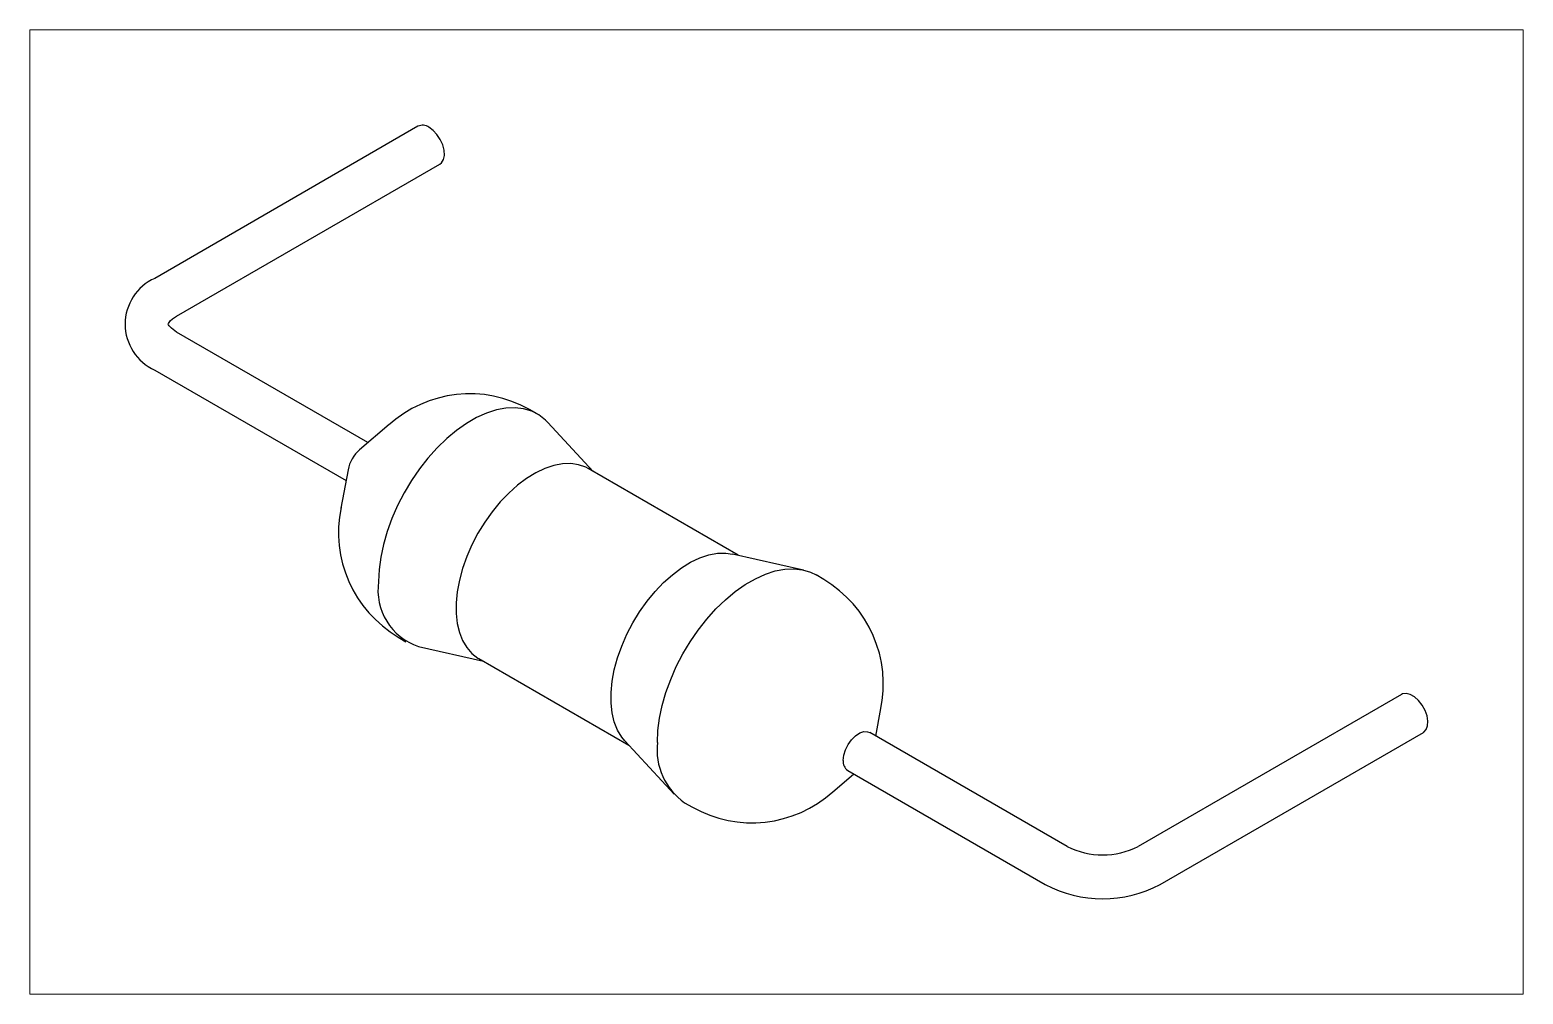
# Paper-space layout 'Layout1' of a CAD drawing. Header units: millimetres. Extents: x 0 to 6.82, y 0 to 4.4.
# The model-space entities are those that its viewports show. They can reach past a viewport. Long polylines and large blocks are cut down to what shows.
import ezdxf

# ---------------------------------------------------------------- set-up
doc = ezdxf.new("R2010")
doc.units = ezdxf.units.MM

msp = doc.modelspace()

# ---------------------------------------------------------------- linework, layer by layer
at = {"color": 18, "linetype": 'Continuous', "lineweight": 25, "true_color": 0x000000}
for points in [[(1.7719, 3.959), (0.5698, 3.2651)], [(1.8719, 3.7858), (1.8797, 3.792), (1.8885, 3.8066), (1.8924, 3.8261), (1.8911, 3.8491), (1.8847, 3.8737), (1.8736, 3.8983), (1.8586, 3.921), (1.841, 3.94), (1.8219, 3.9541)], [(0.6698, 3.0919), (1.8719, 3.7858)], [(0.6698, 3.0202), (0.646, 3.0372), (0.6357, 3.0485), (0.6329, 3.0532), (0.6321, 3.0553), (0.632, 3.0562), (0.6329, 3.0597), (0.6354, 3.064), (0.6409, 3.0706), (0.6515, 3.0798), (0.6698, 3.0919)], [(1.5435, 2.5158), (0.6698, 3.0202)], [(0.5698, 2.8469), (1.4435, 2.3426)], [(2.3646, 2.6082), (2.3541, 2.6188), (2.3244, 2.6421), (2.291, 2.6593), (2.2544, 2.6703), (2.2151, 2.6749), (2.1734, 2.6731), (2.1299, 2.6649), (2.085, 2.6504), (2.0393, 2.6298), (1.9934, 2.6033), (1.9477, 2.5712), (1.9029, 2.5339), (1.8593, 2.4918), (1.8176, 2.4455), (1.7783, 2.3954), (1.7417, 2.3422), (1.7083, 2.2865), (1.6786, 2.2289), (1.6528, 2.1701), (1.6313, 2.1108), (1.6143, 2.0517), (1.602, 1.9935), (1.5946, 1.9368), (1.5921, 1.8824)], [(2.3163, 2.647), (2.281, 2.6674)], [(1.6405, 2.5984), (1.505, 2.4831)], [(1.6373, 2.5957), (1.6405, 2.5984)], [(2.5715, 2.3842), (2.3646, 2.6082)], [(1.4526, 2.3922), (1.4204, 2.2173)], [(2.5492, 2.3971), (2.5378, 2.4031), (2.5053, 2.4148), (2.4699, 2.4201), (2.4321, 2.4191), (2.3924, 2.4117), (2.3514, 2.398), (2.3097, 2.3782), (2.2678, 2.3526), (2.2264, 2.3215), (2.186, 2.2855), (2.1471, 2.2449), (2.1105, 2.2003), (2.0764, 2.1525), (2.0455, 2.102), (2.0182, 2.0496), (1.9948, 1.9959), (1.9756, 1.9419), (1.9611, 1.8881), (1.9512, 1.8354), (1.9463, 1.7845), (1.9463, 1.7361), (1.9512, 1.691), (1.9611, 1.6496), (1.9756, 1.6127), (1.9948, 1.5807), (2.0182, 1.5541), (2.0455, 1.5332), (2.0492, 1.531)], [(3.234, 2.0017), (2.5492, 2.3971)], [(2.7161, 1.1552), (2.7019, 1.1725), (2.6828, 1.2045), (2.6682, 1.2414), (2.6583, 1.2828), (2.6534, 1.3279), (2.6534, 1.3763), (2.6583, 1.4272), (2.6682, 1.4799), (2.6828, 1.5337), (2.7019, 1.5877), (2.7253, 1.6414), (2.7526, 1.6938), (2.7835, 1.7443), (2.8176, 1.7921), (2.8543, 1.8367), (2.8931, 1.8773), (2.9335, 1.9133), (2.9749, 1.9444), (3.0168, 1.97), (3.0585, 1.9898), (3.0995, 2.0035), (3.1392, 2.0109), (3.177, 2.0119), (3.2081, 2.0076)], [(3.5314, 1.9346), (3.2081, 2.0076)], [(2.8649, 1.1477), (2.8674, 1.2021), (2.8748, 1.2587), (2.8871, 1.3169), (2.9041, 1.376), (2.9256, 1.4353), (2.9514, 1.4941), (2.9811, 1.5517), (3.0145, 1.6074), (3.0511, 1.6606), (3.0904, 1.7107), (3.1321, 1.7571), (3.1756, 1.7991), (3.2205, 1.8364), (3.2662, 1.8685), (3.3121, 1.895), (3.3578, 1.9157), (3.4026, 1.9302), (3.4462, 1.9384), (3.4879, 1.9402), (3.5272, 1.9355), (3.5638, 1.9245), (3.5891, 1.9122)], [(3.6245, 1.8918), (3.5891, 1.9122)], [(1.681, 1.6281), (1.7164, 1.6077)], [(1.7741, 1.5853), (2.0715, 1.5182)], [(2.0492, 1.531), (2.734, 1.1357)], [(6.262, 1.3669), (5.06, 0.673)], [(6.362, 1.1937), (6.3637, 1.1948), (6.3748, 1.2065), (6.3813, 1.2237), (6.3826, 1.2452), (6.3787, 1.2692), (6.3698, 1.2941), (6.3567, 1.3179), (6.3402, 1.339), (6.3217, 1.3557), (6.3024, 1.3668), (6.2839, 1.3715), (6.2674, 1.3694), (6.262, 1.3669)], [(3.862, 1.1773), (3.8851, 1.3027)], [(3.7134, 1.066), (3.716, 1.0896), (3.7237, 1.1144), (3.7359, 1.1387), (3.7516, 1.1606), (3.7697, 1.1785), (3.7889, 1.1911), (3.8078, 1.1974), (3.8249, 1.1971), (3.8341, 1.1934)], [(4.7357, 0.673), (3.8341, 1.1934)], [(5.1599, 0.4998), (6.362, 1.1937)], [(2.7161, 1.1552), (2.9409, 0.9118)], [(3.665, 0.9215), (3.762, 1.0041)], [(3.7341, 1.0202), (4.6357, 0.4998)], [(2.9892, 0.873), (3.0245, 0.8525)]]:
    msp.add_lwpolyline(points, dxfattribs=at)
for points in [[(1.8219, 3.9541), (1.8073, 3.9646), (1.7882, 3.9665), (1.7719, 3.959)], [(2.2805, 2.6668), (2.073, 2.7843), (1.8135, 2.7552), (1.6371, 2.5948)], [(1.505, 2.4831), (1.4779, 2.4595), (1.4594, 2.4275), (1.4526, 2.3922)], [(1.421, 2.2194), (1.3722, 1.987), (1.4769, 1.7495), (1.6814, 1.6288)], [(1.5921, 1.8824), (1.5728, 1.7524), (1.6495, 1.6272), (1.7741, 1.5853)], [(3.8834, 1.2954), (3.9349, 1.5291), (3.8303, 1.7695), (3.6242, 1.8911)], [(2.8649, 1.1477), (2.8532, 1.0403), (2.9008, 0.9351), (2.9892, 0.873)], [(3.7134, 1.066), (3.7116, 1.0481), (3.7195, 1.0306), (3.7341, 1.0202)], [(3.0249, 0.8532), (3.2315, 0.7361), (3.4899, 0.7644), (3.6663, 0.9234)], [(4.7357, 0.673), (4.8379, 0.6224), (4.9578, 0.6224), (5.06, 0.673)], [(4.6357, 0.4998), (4.7997, 0.4133), (4.9959, 0.4133), (5.1599, 0.4998)]]:
    msp.add_open_spline(points, degree=3, dxfattribs=at)
msp.add_open_spline([(0.5698, 3.2651), (0.4877, 3.228), (0.4349, 3.1462), (0.4349, 3.056), (0.4349, 2.9659), (0.4877, 2.8841), (0.5698, 2.8469)], degree=3, knots=[0, 0, 0, 0, 1, 1, 1, 2, 2, 2, 2], dxfattribs=at)

psp = doc.layouts.get("Layout1")

# ---------------------------------------------------------------- viewports
at = {"layer": '0'}
psp.add_viewport(center=(3.4087, 2.1992), size=(6.8175, 4.398442), view_center_point=(3.4087, 2.1992), view_height=4.398442, dxfattribs=at)

doc.saveas('drawing.dxf')
